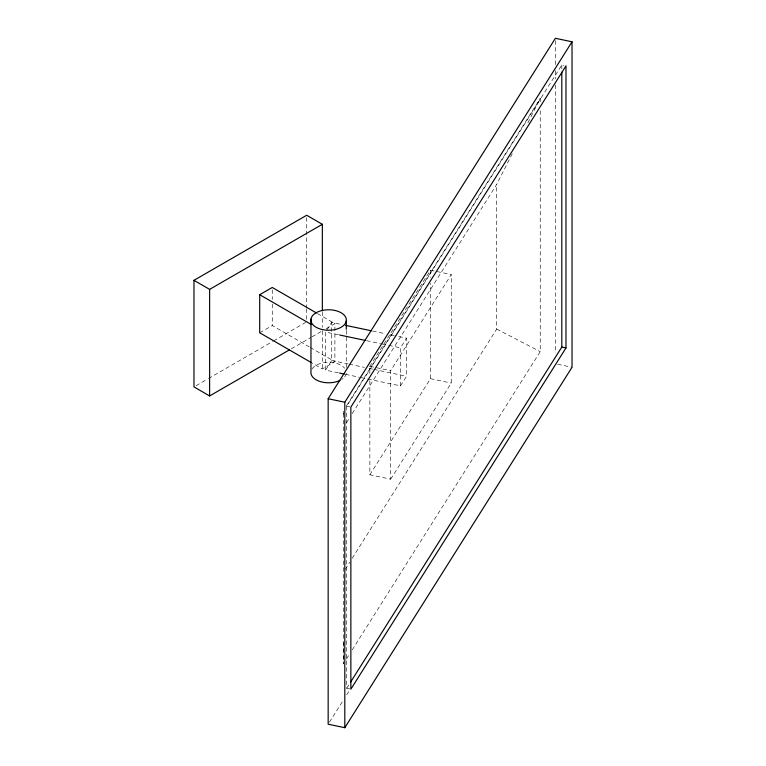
<?xml version="1.0" encoding="UTF-8"?>
<svg xmlns="http://www.w3.org/2000/svg" width="766" height="766" viewBox="0 0 766 766"><rect width="100%" height="100%" fill="white"/><g stroke="black" fill="none" stroke-linecap="round" stroke-linejoin="round"><path stroke-width="0.57" stroke-dasharray="3.83 2.87" d="M343.743 642.712L343.312 664.007L343.312 410.863L343.79 414.32M352.226 413.592L496.703 184.405L512.291 153.65M527.879 122.886L540.241 98.488L540.241 103.266M326.795 330.136L331.659 322.429L342.191 324.64M338.457 372.851L325.579 370.141L331.659 360.508L331.659 322.429M369.854 373.473L369.854 366.32L430.454 270.207L435.078 271.174M346.5 405.808L540.241 98.488M349.832 688.94L346.711 688.28L346.711 406.21L561.813 65.005L563.891 65.436M346.491 422.679L349.679 417.633M367.718 378.998L400.494 385.882L400.494 347.802L406.574 338.17L394.863 335.709M369.854 380.625L369.854 474.805L390.67 479.181L390.67 370.687L451.26 274.573L436.227 271.413M400.494 385.882L406.574 376.25L406.574 338.17M369.854 474.805L430.454 378.691L430.454 283.315M390.67 479.181L451.26 383.067L451.26 274.573M345.227 569.349L349.679 562.282M352.226 558.242L496.703 329.064L496.703 184.405M346.5 658.952L349.679 653.896M352.236 649.855L540.241 351.632L540.241 109.241M346.711 688.28L349.248 684.249M329.437 722.175L343.484 699.904M346.672 694.839L349.229 690.788M259.703 332.789L272.265 325.54L309.225 346.874M196.039 385.71L207.414 379.141M208.448 378.548L272.552 341.531M273.586 340.937L305.644 322.429M291.319 348.779L310.967 337.442M312.001 336.839L321.308 331.467M326.201 328.643L334.895 323.616L334.895 361.696L322.342 368.953L312.068 363.017M557.61 364.233L572.03 367.268M372.63 331.036L385.499 333.737M390.181 334.723L393.695 335.46M338.457 334.771L325.579 332.061L325.579 370.141M366.55 340.669L380.597 343.618M381.765 343.867L387.625 345.102M388.793 345.342L400.494 347.802M430.454 378.691L451.26 383.067M369.854 366.32L390.67 370.687M331.659 360.508L348.042 363.946M349.219 364.195L364.434 367.393M369.116 368.379L372.63 369.116M373.798 369.365L406.574 376.25M345.485 374.325L359.532 377.274M360.7 377.523L366.55 378.749M346.711 406.21L349.832 406.861M496.703 329.064L540.241 351.632M317.44 313.543L334.895 323.616M310.259 347.467L334.895 361.696M561.813 65.005L561.813 69.783M555.388 40.694L555.388 64.622M555.388 70.606L555.388 78.984M555.388 84.969L555.388 353.002M430.454 270.207L430.454 277.359M346.27 330.452L346.27 367.479M322.342 311.925L322.342 327.321M322.342 330.874L322.342 368.953M306.678 217.621L306.678 307.616M306.678 308.803L306.678 319.46M272.265 289.835L272.265 299.353M272.265 304.112L272.265 325.54M346.27 373.444A17.714 10.226 0 0 1 343.963 377.676M343.13 378.423A17.714 10.226 0 0 1 341.684 379.467M311.973 369.059A17.714 10.226 0 0 1 327.848 362.337A17.714 10.226 0 0 1 344.671 368.235"/><path stroke-width="1.15" d="M328.164 398.732L555.388 38.3L572.03 41.795L572.03 367.268L344.805 727.7L328.164 724.205L328.164 398.732L344.805 402.227L572.03 41.795M350.522 682.228L561.813 347.075L561.813 72.176M565.978 347.946L350.866 689.161L350.866 407.081L565.978 65.876L565.978 347.946L561.813 347.075M289.251 349.976L209.625 395.945L193.97 386.907L193.97 280.327L306.678 215.256L322.342 224.294L322.342 310.737M193.97 280.327L209.625 289.376L322.342 224.294M311.044 362.433L259.703 332.789L259.703 294.709L272.265 287.461L316.415 312.949M345.705 325.378L371.453 330.788M339.625 335.01L365.382 340.43M339.625 373.09L344.307 374.076M259.703 294.709L311.044 324.353M346.27 320.906A17.714 10.226 0 0 1 318.455 328.394A17.714 10.226 0 0 1 321.136 310.737A17.714 10.226 0 0 1 346.27 320.906L346.27 329.265M344.805 402.227L344.805 727.7M310.967 319.116L310.967 371.663A17.714 10.226 0 0 0 320.437 381.631A17.714 10.226 0 0 0 340.008 380.396M209.625 289.376L209.625 395.945"/></g></svg>
